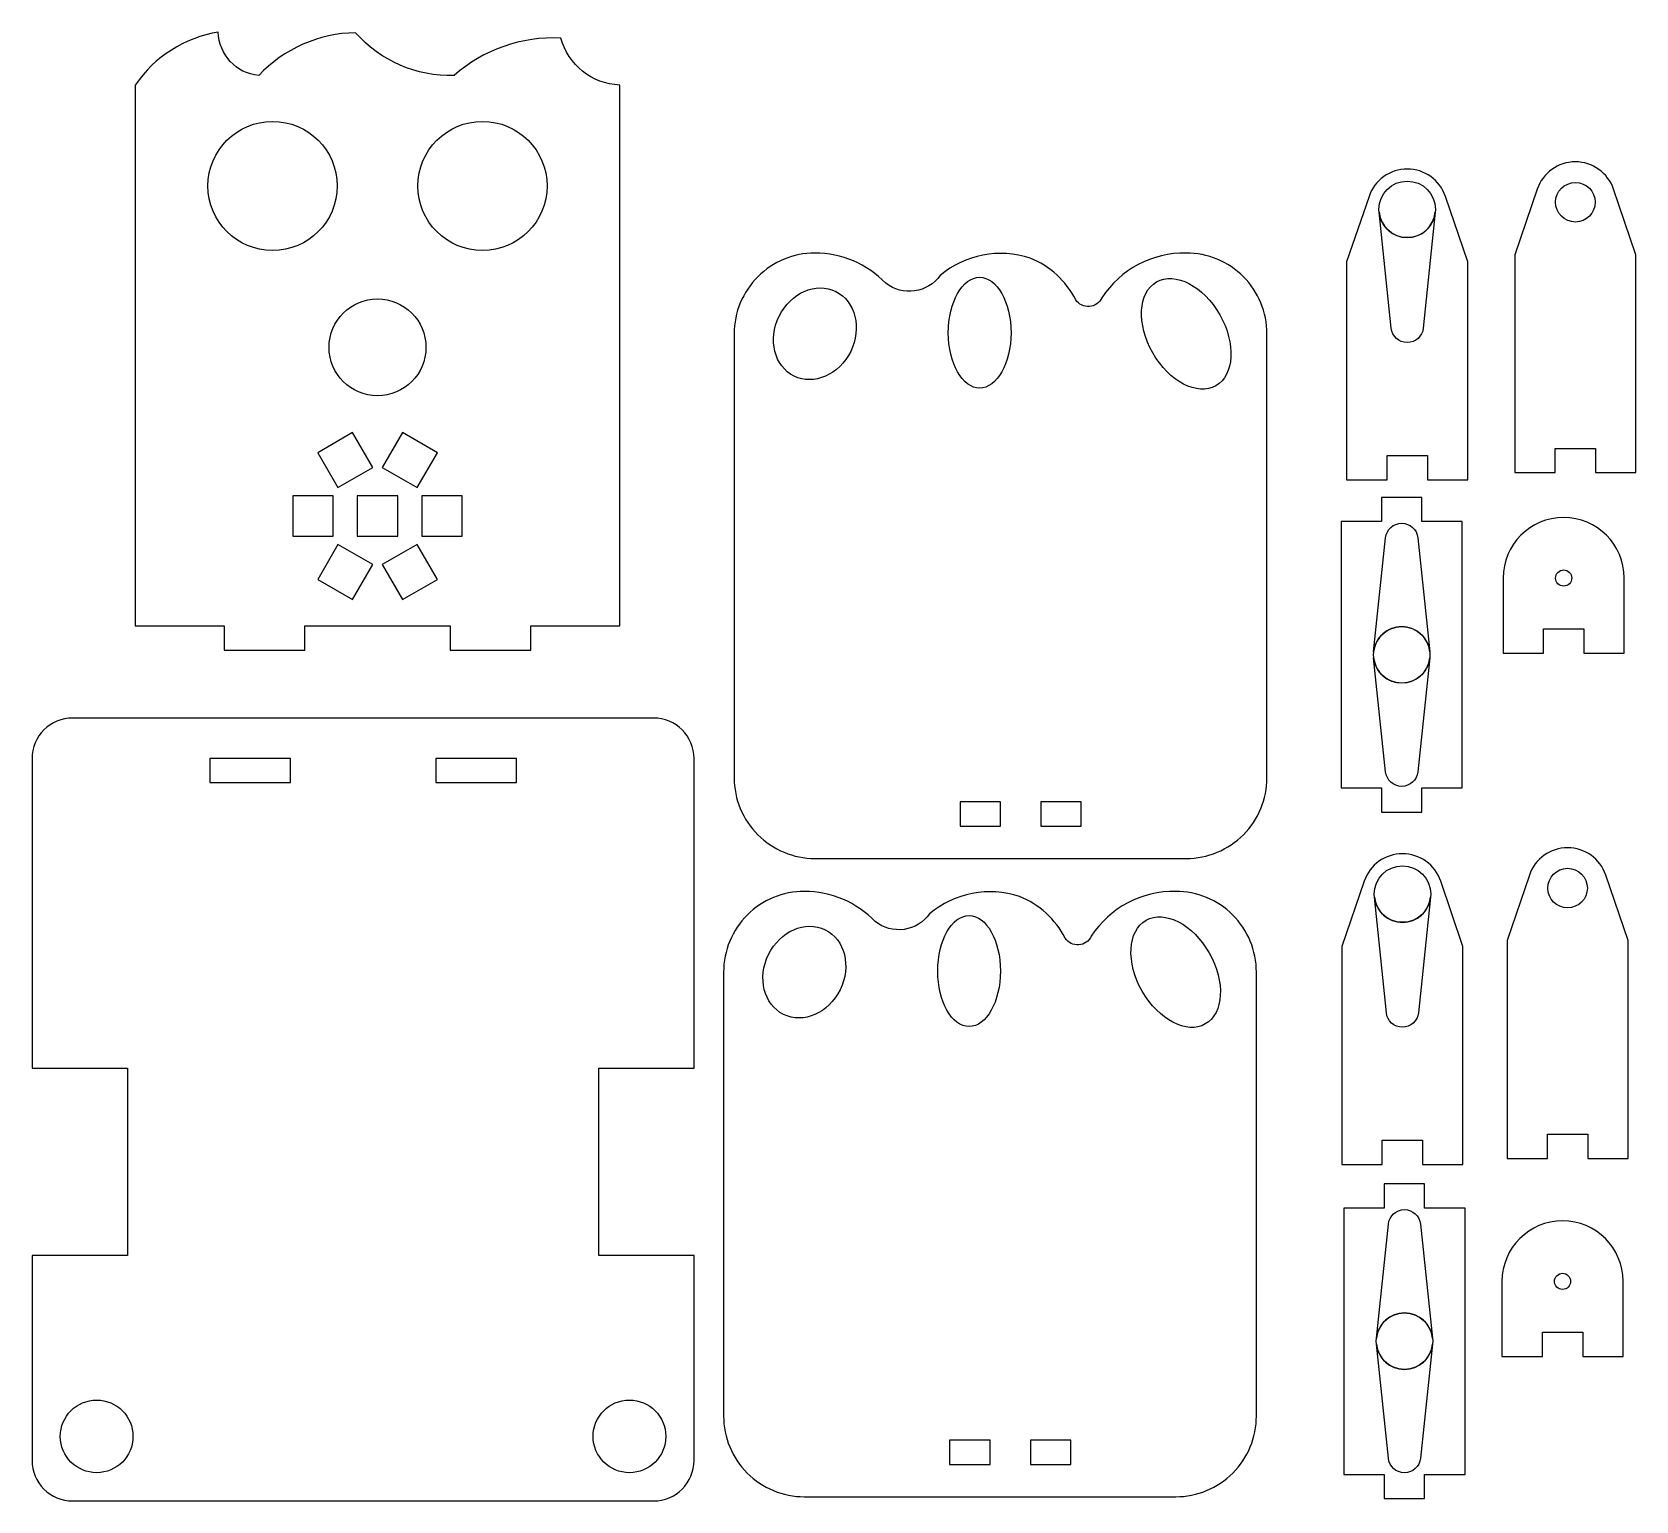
# Model space of a CAD drawing. Header units: millimetres. Extents: x 0 to 199, y 0 to 182.
import ezdxf

# ---------------------------------------------------------------- set-up
doc = ezdxf.new("R2010")
doc.units = ezdxf.units.MM
doc.layers.add('Corte exterior', color=1, linetype='Continuous', true_color=0xff0000)
doc.layers.add('Grabado Superficie', color=30, linetype='Continuous', lineweight=25, true_color=0xff7f00)

msp = doc.modelspace()

# ---------------------------------------------------------------- linework, layer by layer
at = {"layer": 'Corte exterior'}
for points in [[(33.79, 108.42), (51.79, 108.42), (51.79, 105.42), (61.79, 105.42), (61.79, 108.42), (72.79, 108.42), (72.79, 175.42, -0.326769), (65.5, 181.23, 0.196025), (52.27, 176.6, -0.223259), (40.07, 181.9, 0.202616), (28.07, 176.6, -0.379842), (23.07, 181.98, 0.206138), (12.79, 175.42), (12.79, 108.42), (23.79, 108.42), (23.79, 105.42), (33.79, 105.42)], [(162.84, 153.52), (162.84, 126.52), (167.84, 126.52), (167.84, 129.52), (172.84, 129.52), (172.84, 126.52), (177.84, 126.52), (177.84, 153.52), (175.08, 161.63, 0.715476), (165.61, 161.63)], [(183.67, 154.4), (183.67, 127.4), (188.67, 127.4), (188.67, 130.4), (193.67, 130.4), (193.67, 127.4), (198.67, 127.4), (198.67, 154.4), (195.9, 162.52, 0.715476), (186.44, 162.52)], [(112.48, 151.82, -0.426731), (105.76, 150.86, 0.203688), (96.97, 154.6, 0.414214), (86.97, 144.6), (86.97, 89.6, 0.414214), (96.97, 79.6), (142.97, 79.6, 0.414214), (152.97, 89.6), (152.97, 144.6, 0.414214), (142.97, 154.6, 0.259799), (132.52, 149.06, -0.591636), (129.28, 148.82, 0.179947), (123.64, 153.98, 0.260915)], [(182.22, 114.34), (182.22, 105.04), (187.22, 105.04), (187.22, 108.04), (192.22, 108.04), (192.22, 105.04), (197.22, 105.04), (197.22, 114.34, 1)], [(82, 5), (82, 30.4), (70.2, 30.4), (70.2, 53.6), (82, 53.6), (82, 92, 0.414214), (77, 97), (5, 97, 0.414214), (0, 92), (0, 53.6), (11.8, 53.6), (11.8, 30.4), (0, 30.4), (0, 5, 0.414214), (5, 0), (77, 0, 0.414214)], [(162.25, 68.69), (162.25, 41.69), (167.25, 41.69), (167.25, 44.69), (172.25, 44.69), (172.25, 41.69), (177.25, 41.69), (177.25, 68.69), (174.49, 76.8, 0.715476), (165.02, 76.8)], [(182.71, 69.43), (182.71, 42.43), (187.71, 42.43), (187.71, 45.43), (192.71, 45.43), (192.71, 42.43), (197.71, 42.43), (197.71, 69.43), (194.94, 77.54, 0.715476), (185.48, 77.54)], [(111.17, 72.73, -0.426731), (104.45, 71.77, 0.203688), (95.66, 75.52, 0.414214), (85.66, 65.52), (85.66, 10.52, 0.414214), (95.66, 0.52), (141.66, 0.52, 0.414214), (151.66, 10.52), (151.66, 65.52, 0.414214), (141.66, 75.52, 0.259799), (131.21, 69.97, -0.591636), (127.97, 69.73, 0.179947), (122.33, 74.89, 0.260915)], [(182.08, 27.2), (182.08, 17.9), (187.08, 17.9), (187.08, 20.9), (192.08, 20.9), (192.08, 17.9), (197.08, 17.9), (197.08, 27.2, 1)]]:
    msp.add_lwpolyline(points, format="xyb", close=True, dxfattribs=at)
for points in [[(39.71, 132.37), (35.38, 129.87), (37.88, 125.54), (42.21, 128.04)], [(50.21, 129.87), (45.88, 132.37), (43.38, 128.04), (47.71, 125.54)], [(32.29, 124.52), (32.29, 119.52), (37.29, 119.52), (37.29, 124.52)], [(45.29, 119.52), (45.29, 124.52), (40.29, 124.52), (40.29, 119.52)], [(53.29, 119.52), (53.29, 124.52), (48.29, 124.52), (48.29, 119.52)], [(35.38, 114.18), (39.71, 111.68), (42.21, 116.01), (37.88, 118.51)], [(45.88, 111.68), (50.21, 114.18), (47.71, 118.51), (43.38, 116.01)], [(32, 89), (32, 92), (22, 92), (22, 89)], [(60, 89), (60, 92), (50, 92), (50, 89)], [(119.97, 83.6), (119.97, 86.6), (114.97, 86.6), (114.97, 83.6)], [(129.97, 83.6), (129.97, 86.6), (124.97, 86.6), (124.97, 83.6)], [(118.66, 4.52), (118.66, 7.52), (113.66, 7.52), (113.66, 4.52)], [(128.66, 4.52), (128.66, 7.52), (123.66, 7.52), (123.66, 4.52)]]:
    msp.add_lwpolyline(points, close=True, dxfattribs=at)
for points in [[(162.16, 88.33), (167.16, 88.33), (167.16, 85.33), (172.16, 85.33), (172.16, 88.33), (177.16, 88.33), (177.16, 121.33), (172.16, 121.33), (172.16, 124.33), (167.16, 124.33), (167.16, 121.33), (162.16, 121.33), (162.16, 88.33)], [(162.5, 3.29), (167.5, 3.29), (167.5, 0.29), (172.5, 0.29), (172.5, 3.29), (177.5, 3.29), (177.5, 36.29), (172.5, 36.29), (172.5, 39.29), (167.5, 39.29), (167.5, 36.29), (162.5, 36.29), (162.5, 3.29)]]:
    msp.add_lwpolyline(points, dxfattribs=at)
for centre, radius in [((29.79, 162.92), 8), ((55.79, 162.92), 8), ((170.34, 160.02), 3.5), ((191.17, 160.9), 2.45), ((42.79, 142.92), 6), ((189.72, 114.34), 1), ((169.66, 104.83), 3.5), ((169.75, 75.19), 3.5), ((190.21, 75.93), 2.45), ((189.58, 27.2), 1), ((170, 19.79), 3.5), ((8, 8), 4.5), ((74, 8), 4.5)]:
    msp.add_circle(centre, radius, dxfattribs=at)
for centre, major_axis, ratio in [((96.97, 144.6), (-2.58, -5.24), 0.845812), ((117.38, 144.74), (0, -6.87), 0.565217), ((142.97, 144.6), (3.67, -6.43), 0.645305), ((95.66, 65.52), (-2.58, -5.24), 0.845812), ((116.07, 65.65), (0, -6.87), 0.565217), ((141.66, 65.52), (3.67, -6.43), 0.645305)]:
    msp.add_ellipse(centre, major_axis=major_axis, ratio=ratio, dxfattribs=at)
at = {"layer": 'Grabado Superficie'}
for points in [[(168.35, 145.31), (166.86, 159.66, 0.901388), (173.82, 159.66), (172.33, 145.31, -0.901388)], [(171.65, 119.34), (173.14, 105.2, 0.90007), (166.18, 105.2), (167.67, 119.34, -0.90007)], [(167.67, 90.32), (166.18, 104.47, 0.90007), (173.14, 104.47), (171.65, 90.32, -0.90007)], [(167.76, 60.48), (166.27, 74.82, 0.901388), (173.24, 74.82), (171.74, 60.48, -0.901388)], [(171.99, 34.3), (173.48, 20.16, 0.90007), (166.52, 20.16), (168.01, 34.3, -0.90007)], [(168.01, 5.28), (166.52, 19.42, 0.90007), (173.48, 19.42), (171.99, 5.28, -0.90007)]]:
    msp.add_lwpolyline(points, format="xyb", close=True, dxfattribs=at)

doc.saveas('drawing.dxf')
